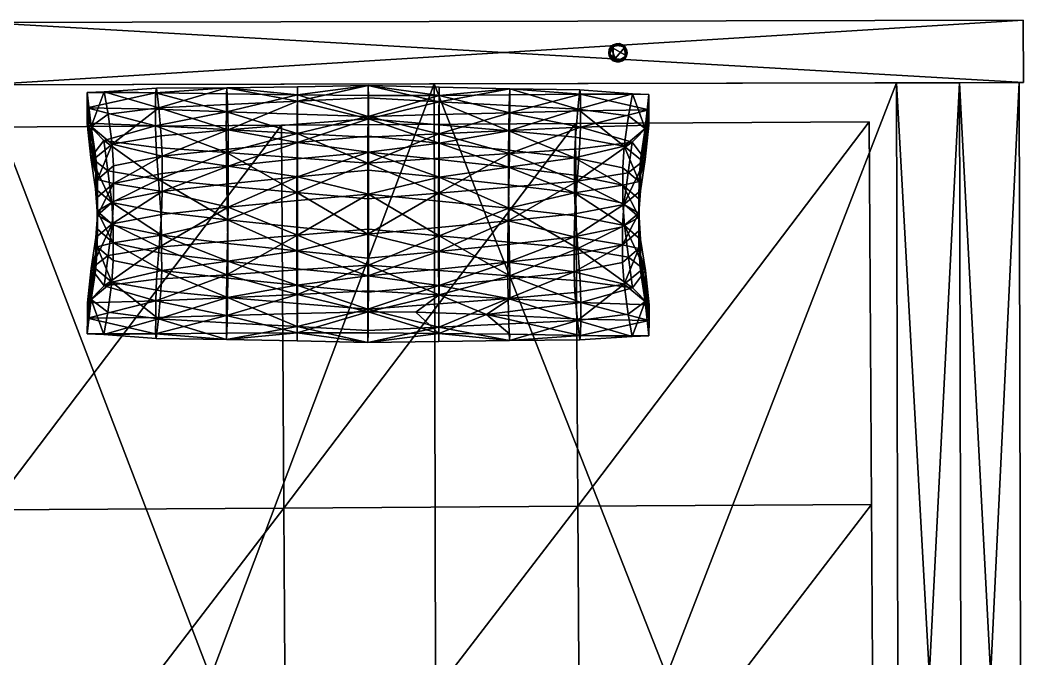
# Model space of a CAD drawing. Extents: x -88 to 87, y -114 to 92.
# Drawn here: x 2.3 to 86.6, y 38.6 to 92 of the extents above; entities that cross this region are included whole.
import ezdxf

# ---------------------------------------------------------------- set-up
doc = ezdxf.new("R2010")
doc.units = 0
doc.layers.get('0').update_dxf_attribs({"color": 114, "linetype": 'CONTINUOUS'})

msp = doc.modelspace()

# ---------------------------------------------------------------- meshes
at = {"color": 236}
mesh = msp.add_polyface(dxfattribs=at)
corners = [(-87.643, 91.462, 36.569), (-0.76, 91.784, 36.569), (-0.76, 91.784, -4.176), (-87.643, 91.461, -4.176), (-87.643, 91.462, 81.147), (-0.76, 91.784, 81.147), (-0.76, 91.784, 65.387), (-87.643, 91.461, 65.387), (-87.643, 91.462, 58.891), (-0.76, 91.784, 58.891), (-0.76, 91.784, 43.131), (-87.643, 91.461, 43.131), (-0.745, 86.572, -4.176), (-87.624, 86.25, -4.176), (-0.745, 86.572, 36.569), (-0.745, 86.572, 65.387), (-87.624, 86.25, 65.387), (-0.745, 86.572, 81.147), (-0.745, 86.572, 43.131), (-87.624, 86.25, 43.131), (-0.745, 86.572, 58.891), (86.123, 91.979, 36.569), (86.123, 91.979, 81.147), (86.123, 91.979, 58.891), (86.123, 91.979, -4.176), (86.135, 86.767, -4.176), (86.123, 91.979, 65.387), (86.135, 86.767, 65.387), (86.123, 91.979, 43.131), (86.135, 86.767, 43.131), (-52.986, 88.941, 58.899), (-53.033, 89.205, 58.899), (-53.033, 89.205, 65.269), (-52.986, 88.941, 65.269), (-53.168, 89.438, 58.899), (-53.168, 89.438, 65.269), (-53.375, 89.61, 58.899), (-53.375, 89.61, 65.269), (-53.628, 89.701, 58.899), (-53.628, 89.701, 65.269), (-53.032, 88.676, 58.899), (-53.032, 88.676, 65.269), (-53.623, 88.177, 58.899), (-53.165, 88.443, 58.899), (-53.371, 88.269, 65.269), (51.482, 89.252, 58.899), (51.482, 89.252, 65.269), (51.527, 89.517, 65.269), (51.529, 88.988, 58.899), (51.529, 88.988, 65.269), (-52.986, 88.941, 36.581), (-53.033, 89.205, 36.581), (-53.033, 89.205, 43.125), (-52.986, 88.941, 43.125), (-53.168, 89.438, 36.581), (-53.168, 89.438, 43.125), (-53.375, 89.61, 36.581), (-53.375, 89.61, 43.125), (-53.628, 89.701, 36.581), (-53.628, 89.701, 43.125), (-53.032, 88.676, 36.581), (-53.032, 88.676, 43.125), (-53.623, 88.177, 36.581), (-53.165, 88.443, 36.581), (-53.371, 88.269, 43.125), (51.482, 89.252, 36.581), (51.482, 89.252, 43.125), (51.527, 89.517, 43.125), (51.529, 88.988, 36.581), (51.529, 88.988, 43.125)]
mesh.append_faces([[corners[k] for k in face] for face in [(42, 34, 30, 42), (37, 44, 41, 37), (32, 37, 41, 32), (62, 54, 50, 62), (57, 64, 61, 57), (52, 57, 61, 52)]], dxfattribs={"vtx0": -1, "vtx1": -1, "vtx2": -1, "vtx3": -1, "color": 236})
mesh.append_faces([[corners[k] for k in face] for face in [(40, 43, 30, 40), (33, 32, 41, 33), (46, 49, 47, 46), (60, 63, 50, 60), (53, 52, 61, 53), (66, 69, 67, 66)]], dxfattribs={"vtx1": -1, "vtx3": -1, "color": 236})
mesh.append_faces([[corners[k] for k in face] for face in [(0, 1, 2, 0), (2, 3, 0, 2), (4, 5, 6, 4), (6, 7, 4, 6), (8, 9, 10, 8), (10, 11, 8, 10), (2, 12, 13, 2), (14, 1, 0, 14), (6, 15, 16, 6), (17, 5, 4, 17), (10, 18, 19, 10), (20, 9, 8, 20), (2, 1, 21, 2), (6, 5, 22, 6), (10, 9, 23, 10), (2, 24, 25, 2), (21, 1, 14, 21), (6, 26, 27, 6), (22, 5, 17, 22), (10, 28, 29, 10), (23, 9, 20, 23), (30, 31, 32, 30), (32, 33, 30, 32), (31, 34, 35, 31), (35, 32, 31, 35), (34, 36, 37, 34), (37, 35, 34, 37), (36, 38, 39, 36), (39, 37, 36, 39), (40, 30, 33, 40), (33, 41, 40, 33), (38, 36, 34, 38), (34, 31, 30, 34), (32, 35, 37, 32), (45, 46, 47, 45), (46, 45, 48, 46), (50, 51, 52, 50), (52, 53, 50, 52), (51, 54, 55, 51), (55, 52, 51, 55), (54, 56, 57, 54), (57, 55, 54, 57), (56, 58, 59, 56), (59, 57, 56, 59), (60, 50, 53, 60), (53, 61, 60, 53), (58, 56, 54, 58), (54, 51, 50, 54), (52, 55, 57, 52), (65, 66, 67, 65), (66, 65, 68, 66)]], dxfattribs={"vtx2": -1, "vtx3": -1, "color": 236})
mesh = msp.add_polyface(dxfattribs=at)
corners = [(-38.38, 86.432, 13.783), (-38.018, -12.504, 13.783), (-76.657, -12.647, 13.783), (-38.38, 86.432, 17.275), (-77.019, 86.288, 13.783), (-38.018, -12.504, 17.275), (-77.019, 86.288, 17.275), (-0.745, 86.572, 13.783), (-0.45, -12.364, 13.783), (-0.745, 86.572, 17.275), (-0.45, -12.364, 17.275), (-0.745, 86.572, -4.176), (-0.745, 86.572, 36.569), (-87.624, 86.25, 36.569), (-0.745, 86.572, 65.387), (-0.745, 86.572, 81.147), (-87.624, 86.25, 81.147), (-0.745, 86.572, 43.131), (-0.745, 86.572, 58.891), (-87.624, 86.25, 58.891), (80.787, 86.754, 13.783), (75.53, 86.743, 13.783), (75.53, 86.743, 17.275), (80.787, 86.754, 17.275), (75.53, 86.743, 28.826), (80.787, 86.754, 28.826), (75.757, -12.192, 17.275), (36.891, 86.656, 13.783), (75.757, -12.192, 13.783), (36.891, 86.656, 17.275), (85.77, 86.766, 31.851), (85.998, -12.169, 31.851), (85.998, -12.169, 28.826), (85.77, 86.766, 28.826), (75.53, 86.743, 31.851), (80.787, 86.754, 31.851), (81.015, -12.181, 31.851), (81.015, -12.181, 13.783), (75.757, -12.192, 31.851), (81.015, -12.181, 17.275), (81.015, -12.181, 28.826), (37.119, -12.28, 17.275), (75.757, -12.192, 28.826), (37.119, -12.28, 13.783), (86.135, 86.767, 36.569), (86.135, 86.767, -4.176), (-0.76, 91.784, -4.176), (86.123, 91.979, 36.569), (86.135, 86.767, 81.147), (86.135, 86.767, 65.387), (-0.76, 91.784, 65.387), (86.123, 91.979, 81.147), (86.135, 86.767, 58.891), (86.135, 86.767, 43.131), (-0.76, 91.784, 43.131), (86.123, 91.979, 58.891), (52.392, 88.493, 65.269), (52.392, 88.493, 58.899), (52.644, 88.585, 58.899), (52.123, 88.492, 65.269), (52.123, 88.492, 58.899), (51.87, 88.583, 65.269), (51.87, 88.583, 58.899), (52.392, 88.493, 43.125), (52.392, 88.493, 36.581), (52.644, 88.585, 36.581), (52.123, 88.492, 43.125), (52.123, 88.492, 36.581), (51.87, 88.583, 43.125)]
mesh.append_faces([[corners[k] for k in face] for face in [(0, 1, 2, 0), (3, 0, 4, 3), (5, 3, 6, 5), (7, 8, 1, 7), (1, 0, 7, 1), (9, 7, 0, 9), (0, 3, 9, 0), (10, 9, 3, 10), (3, 5, 10, 3), (11, 12, 13, 11), (14, 15, 16, 14), (17, 18, 19, 17), (20, 21, 22, 20), (22, 23, 20, 22), (22, 24, 25, 22), (25, 23, 22, 25), (24, 22, 26, 24), (27, 21, 28, 27), (29, 22, 21, 29), (21, 27, 29, 21), (30, 31, 32, 30), (32, 33, 30, 32), (34, 35, 25, 34), (25, 24, 34, 25), (30, 35, 36, 30), (25, 35, 30, 25), (30, 33, 25, 30), (21, 20, 37, 21), (35, 34, 38, 35), (20, 23, 39, 20), (23, 25, 40, 23), (22, 29, 41, 22), (34, 24, 42, 34), (25, 33, 32, 25), (7, 27, 43, 7), (9, 29, 27, 9), (27, 7, 9, 27), (29, 9, 10, 29), (44, 12, 11, 44), (11, 45, 44, 11), (45, 11, 46, 45), (12, 44, 47, 12), (48, 15, 14, 48), (14, 49, 48, 14), (49, 14, 50, 49), (15, 48, 51, 15), (52, 18, 17, 52), (17, 53, 52, 17), (53, 17, 54, 53), (18, 52, 55, 18), (56, 57, 58, 56), (57, 56, 59, 57), (59, 60, 57, 59), (60, 59, 61, 60), (61, 62, 60, 61), (58, 57, 60, 58), (61, 59, 56, 61), (63, 64, 65, 63), (64, 63, 66, 64), (66, 67, 64, 66), (67, 66, 68, 67), (65, 64, 67, 65), (68, 66, 63, 68)]], dxfattribs={"vtx2": -1, "vtx3": -1, "color": 236})
mesh = msp.add_polyface(dxfattribs=at)
corners = [(86.123, 91.979, 36.569), (86.123, 91.979, -4.176), (-0.76, 91.784, -4.176), (86.135, 86.767, 36.569), (86.135, 86.767, -4.176), (86.123, 91.979, 81.147), (86.123, 91.979, 65.387), (-0.76, 91.784, 65.387), (86.135, 86.767, 81.147), (86.135, 86.767, 65.387), (86.123, 91.979, 58.891), (86.123, 91.979, 43.131), (-0.76, 91.784, 43.131), (86.135, 86.767, 58.891), (86.135, 86.767, 43.131), (52.388, 90.017, 58.899), (52.388, 90.017, 65.269), (52.64, 89.926, 65.269), (52.64, 89.926, 58.899), (52.847, 89.754, 65.269), (52.847, 89.754, 58.899), (52.982, 89.521, 65.269), (52.982, 89.521, 58.899), (53.029, 89.257, 65.269), (53.029, 89.257, 58.899), (52.983, 88.992, 65.269), (52.983, 88.992, 58.899), (52.85, 88.759, 65.269), (52.85, 88.759, 58.899), (52.644, 88.585, 65.269), (52.644, 88.585, 58.899), (52.392, 88.493, 65.269), (52.123, 88.492, 58.899), (51.87, 88.583, 65.269), (51.866, 89.923, 65.269), (52.388, 90.017, 36.581), (52.388, 90.017, 43.125), (52.64, 89.926, 43.125), (52.64, 89.926, 36.581), (52.847, 89.754, 43.125), (52.847, 89.754, 36.581), (52.982, 89.521, 43.125), (52.982, 89.521, 36.581), (53.029, 89.257, 43.125), (53.029, 89.257, 36.581), (52.983, 88.992, 43.125), (52.983, 88.992, 36.581), (52.85, 88.759, 43.125), (52.85, 88.759, 36.581), (52.644, 88.585, 43.125), (52.644, 88.585, 36.581), (52.392, 88.493, 43.125), (52.123, 88.492, 36.581), (51.87, 88.583, 43.125), (51.866, 89.923, 43.125)]
mesh.append_faces([[corners[k] for k in face] for face in [(18, 22, 26, 18), (26, 30, 32, 26), (27, 23, 19, 27), (33, 27, 19, 33), (19, 16, 34, 19), (38, 42, 46, 38), (46, 50, 52, 46), (47, 43, 39, 47), (53, 47, 39, 53), (39, 36, 54, 39)]], dxfattribs={"vtx0": -1, "vtx1": -1, "vtx2": -1, "vtx3": -1, "color": 236})
mesh.append_faces([[corners[k] for k in face] for face in [(0, 1, 2, 0), (0, 3, 4, 0), (4, 1, 0, 4), (5, 6, 7, 5), (5, 8, 9, 5), (9, 6, 5, 9), (10, 11, 12, 10), (10, 13, 14, 10), (14, 11, 10, 14), (15, 16, 17, 15), (17, 18, 15, 17), (18, 17, 19, 18), (19, 20, 18, 19), (20, 19, 21, 20), (21, 22, 20, 21), (22, 21, 23, 22), (23, 24, 22, 23), (24, 23, 25, 24), (25, 26, 24, 25), (26, 25, 27, 26), (27, 28, 26, 27), (28, 27, 29, 28), (29, 30, 28, 29), (30, 29, 31, 30), (18, 20, 22, 18), (22, 24, 26, 22), (26, 28, 30, 26), (31, 29, 27, 31), (27, 25, 23, 27), (23, 21, 19, 23), (19, 17, 16, 19), (35, 36, 37, 35), (37, 38, 35, 37), (38, 37, 39, 38), (39, 40, 38, 39), (40, 39, 41, 40), (41, 42, 40, 41), (42, 41, 43, 42), (43, 44, 42, 43), (44, 43, 45, 44), (45, 46, 44, 45), (46, 45, 47, 46), (47, 48, 46, 47), (48, 47, 49, 48), (49, 50, 48, 49), (50, 49, 51, 50), (38, 40, 42, 38), (42, 44, 46, 42), (46, 48, 50, 46), (51, 49, 47, 51), (47, 45, 43, 47), (43, 41, 39, 43), (39, 37, 36, 39)]], dxfattribs={"vtx2": -1, "vtx3": -1, "color": 236})
mesh = msp.add_polyface(dxfattribs=at)
corners = [(51.527, 89.517, 65.269), (51.527, 89.517, 58.899), (51.482, 89.252, 58.899), (51.661, 89.75, 65.269), (51.661, 89.75, 58.899), (51.866, 89.923, 65.269), (51.866, 89.923, 58.899), (52.119, 90.016, 65.269), (52.119, 90.016, 58.899), (52.388, 90.017, 65.269), (52.388, 90.017, 58.899), (51.87, 88.583, 58.899), (51.87, 88.583, 65.269), (51.664, 88.755, 65.269), (51.664, 88.755, 58.899), (51.529, 88.988, 65.269), (51.529, 88.988, 58.899), (51.482, 89.252, 65.269), (52.64, 89.926, 58.899), (52.983, 88.992, 58.899), (52.123, 88.492, 58.899), (52.392, 88.493, 65.269), (52.85, 88.759, 65.269), (52.847, 89.754, 65.269), (51.527, 89.517, 43.125), (51.527, 89.517, 36.581), (51.482, 89.252, 36.581), (51.661, 89.75, 43.125), (51.661, 89.75, 36.581), (51.866, 89.923, 43.125), (51.866, 89.923, 36.581), (52.119, 90.016, 43.125), (52.119, 90.016, 36.581), (52.388, 90.017, 43.125), (52.388, 90.017, 36.581), (51.87, 88.583, 43.125), (51.87, 88.583, 36.581), (52.123, 88.492, 36.581), (51.664, 88.755, 43.125), (51.664, 88.755, 36.581), (51.529, 88.988, 43.125), (51.529, 88.988, 36.581), (51.482, 89.252, 43.125), (52.64, 89.926, 36.581), (52.983, 88.992, 36.581), (52.392, 88.493, 43.125), (52.85, 88.759, 43.125), (52.847, 89.754, 43.125)]
mesh.append_faces([[corners[k] for k in face] for face in [(4, 8, 18, 4), (4, 18, 19, 4), (4, 19, 20, 4), (2, 4, 20, 2), (2, 20, 14, 2), (12, 21, 22, 12), (12, 23, 5, 12), (15, 12, 5, 15), (15, 5, 0, 15), (28, 32, 43, 28), (28, 43, 44, 28), (28, 44, 37, 28), (26, 28, 37, 26), (26, 37, 39, 26), (35, 45, 46, 35), (35, 47, 29, 35), (40, 35, 29, 40), (40, 29, 24, 40)]], dxfattribs={"vtx0": -1, "vtx1": -1, "vtx2": -1, "vtx3": -1, "color": 236})
mesh.append_faces([[corners[k] for k in face] for face in [(16, 2, 14, 16), (41, 26, 39, 41)]], dxfattribs={"vtx1": -1, "vtx3": -1, "color": 236})
mesh.append_faces([[corners[k] for k in face] for face in [(0, 1, 2, 0), (1, 0, 3, 1), (3, 4, 1, 3), (4, 3, 5, 4), (5, 6, 4, 5), (6, 5, 7, 6), (7, 8, 6, 7), (8, 7, 9, 8), (9, 10, 8, 9), (11, 12, 13, 11), (13, 14, 11, 13), (14, 13, 15, 14), (15, 16, 14, 15), (16, 15, 17, 16), (2, 1, 4, 2), (4, 6, 8, 4), (8, 10, 18, 8), (20, 11, 14, 20), (15, 13, 12, 15), (9, 7, 5, 9), (5, 3, 0, 5), (24, 25, 26, 24), (25, 24, 27, 25), (27, 28, 25, 27), (28, 27, 29, 28), (29, 30, 28, 29), (30, 29, 31, 30), (31, 32, 30, 31), (32, 31, 33, 32), (33, 34, 32, 33), (35, 36, 37, 35), (36, 35, 38, 36), (38, 39, 36, 38), (39, 38, 40, 39), (40, 41, 39, 40), (41, 40, 42, 41), (26, 25, 28, 26), (28, 30, 32, 28), (32, 34, 43, 32), (37, 36, 39, 37), (40, 38, 35, 40), (33, 31, 29, 33), (29, 27, 24, 29)]], dxfattribs={"vtx2": -1, "vtx3": -1, "color": 236})
mesh = msp.add_polyface(dxfattribs=at)
corners = [(-0.45, -12.364, 13.783), (-0.165, -108.039, 13.783), (-37.663, -108.178, 13.783), (-0.165, -108.039, 17.275), (-37.663, -108.178, 17.275), (-0.45, -12.364, 17.275), (-38.018, -12.504, 17.275), (81.23, -107.854, 13.783), (81.23, -107.854, 17.275), (75.973, -107.866, 17.275), (75.973, -107.866, 13.783), (81.23, -107.854, 28.826), (75.973, -107.866, 28.826), (75.757, -12.192, 17.275), (75.757, -12.192, 28.826), (75.757, -12.192, 13.783), (37.334, -107.954, 13.783), (37.119, -12.28, 13.783), (37.334, -107.954, 17.275), (-0.149, -113.251, -4.176), (86.59, -113.055, -4.176), (86.59, -113.055, 36.569), (-0.149, -113.251, 36.569), (86.578, -107.843, -4.176), (86.578, -107.843, 36.569), (86.213, -107.843, 31.851), (86.213, -107.843, 28.826), (85.998, -12.169, 28.826), (85.998, -12.169, 31.851), (75.973, -107.866, 31.851), (81.23, -107.854, 31.851), (81.015, -12.181, 31.851), (81.015, -12.181, 13.783), (75.757, -12.192, 31.851), (81.015, -12.181, 17.275), (81.015, -12.181, 28.826), (37.119, -12.28, 17.275), (75.53, 86.743, 28.826), (36.891, 86.656, 13.783), (85.77, 86.766, 31.851), (75.53, 86.743, 13.783), (80.787, 86.754, 31.851), (80.787, 86.754, 13.783), (80.787, 86.754, 17.275), (75.53, 86.743, 17.275), (75.53, 86.743, 31.851), (80.787, 86.754, 28.826), (-0.745, 86.572, 13.783), (36.891, 86.656, 17.275), (-0.165, -108.039, -4.176), (-0.165, -108.039, 36.569)]
mesh.append_faces([[corners[k] for k in face] for face in [(0, 1, 2, 0), (1, 3, 4, 1), (3, 5, 6, 3), (7, 8, 9, 7), (9, 10, 7, 9), (9, 8, 11, 9), (11, 12, 9, 11), (13, 9, 12, 13), (12, 14, 13, 12), (15, 10, 16, 15), (16, 17, 15, 16), (10, 9, 18, 10), (18, 16, 10, 18), (19, 20, 21, 19), (21, 22, 19, 21), (21, 20, 23, 21), (23, 24, 21, 23), (25, 26, 27, 25), (27, 28, 25, 27), (29, 12, 11, 29), (11, 30, 29, 11), (31, 30, 25, 31), (25, 28, 31, 25), (11, 26, 25, 11), (25, 30, 11, 25), (10, 15, 32, 10), (32, 7, 10, 32), (30, 31, 33, 30), (33, 29, 30, 33), (7, 32, 34, 7), (34, 8, 7, 34), (8, 34, 35, 8), (35, 11, 8, 35), (9, 13, 36, 9), (36, 18, 9, 36), (29, 33, 14, 29), (14, 12, 29, 14), (11, 35, 27, 11), (27, 26, 11, 27), (13, 14, 37, 13), (15, 17, 38, 15), (31, 28, 39, 31), (32, 15, 40, 32), (33, 31, 41, 33), (34, 32, 42, 34), (35, 34, 43, 35), (36, 13, 44, 36), (14, 33, 45, 14), (27, 35, 46, 27), (0, 17, 16, 0), (16, 1, 0, 16), (1, 16, 18, 1), (18, 3, 1, 18), (3, 18, 36, 3), (36, 5, 3, 36), (17, 0, 47, 17), (5, 36, 48, 5), (23, 49, 50, 23), (50, 24, 23, 50), (20, 19, 49, 20), (49, 23, 20, 49), (24, 50, 22, 24), (22, 21, 24, 22)]], dxfattribs={"vtx2": -1, "vtx3": -1, "color": 236})
mesh = msp.add_polyface(dxfattribs=at)
corners = [(14.169, 77.672, 46.044), (14.168, 79.163, 48.091), (19.698, 79.795, 47.646), (10.118, 76.85, 46.597), (10.117, 78.341, 48.673), (14.104, 75.753, 43.551), (10.004, 74.969, 44.024), (13.899, 84.661, 56.508), (13.698, 86.295, 59.929), (19.57, 86.337, 59.544), (9.653, 84.133, 57.062), (9.312, 85.993, 60.41), (14.099, 82.327, 52.807), (9.999, 81.619, 53.388), (13.864, 78.655, 60.774), (14.062, 75.928, 57.353), (19.634, 75.295, 57.698), (9.625, 79.385, 60.435), (9.97, 76.741, 56.853), (13.669, 81.348, 63.443), (9.288, 81.936, 63.291), (8.762, 75.696, 47.407), (8.761, 77.184, 49.494), (8.753, 75.859, 50.435), (8.232, 83.092, 57.862), (8.627, 80.509, 54.203), (7.915, 85.943, 61.896), (8.224, 81.793, 58.784), (7.907, 84.654, 62.811), (8.62, 79.198, 55.134), (8.217, 80.494, 59.707), (8.612, 77.887, 56.066), (7.9, 83.366, 63.726), (13.625, 85.921, 61.721), (19.546, 85.815, 61.401), (13.617, 84.542, 62.7), (19.537, 84.332, 62.453), (13.609, 83.164, 63.68), (19.528, 82.85, 63.507), (19.538, 80.925, 63.388), (14.167, 80.605, 50.174), (19.678, 82.818, 52.355), (10.115, 79.81, 50.764), (8.76, 78.664, 51.586), (8.752, 77.344, 52.525), (8.744, 76.023, 53.463)]
mesh.append_faces([[corners[k] for k in face] for face in [(0, 1, 2, 0), (0, 3, 4, 0), (4, 1, 0, 4), (0, 5, 6, 0), (6, 3, 0, 6), (7, 8, 9, 7), (7, 10, 11, 7), (11, 8, 7, 11), (7, 12, 13, 7), (13, 10, 7, 13), (14, 15, 16, 14), (14, 17, 18, 14), (18, 15, 14, 18), (14, 19, 20, 14), (20, 17, 14, 20), (21, 22, 4, 21), (4, 3, 21, 4), (23, 22, 21, 23), (24, 10, 13, 24), (13, 25, 24, 13), (24, 26, 11, 24), (11, 10, 24, 11), (24, 27, 28, 24), (28, 26, 24, 28), (24, 25, 29, 24), (29, 27, 24, 29), (30, 27, 29, 30), (29, 31, 30, 29), (30, 32, 28, 30), (28, 27, 30, 28), (30, 17, 20, 30), (20, 32, 30, 20), (30, 31, 18, 30), (18, 17, 30, 18), (33, 8, 11, 33), (11, 26, 33, 11), (33, 34, 9, 33), (33, 35, 36, 33), (33, 26, 28, 33), (28, 35, 33, 28), (37, 35, 28, 37), (28, 32, 37, 28), (37, 38, 36, 37), (36, 35, 37, 36), (37, 19, 39, 37), (37, 32, 20, 37), (20, 19, 37, 20), (40, 12, 41, 40), (40, 42, 13, 40), (13, 12, 40, 13), (40, 1, 4, 40), (4, 42, 40, 4), (43, 42, 4, 43), (4, 22, 43, 4), (43, 25, 13, 43), (13, 42, 43, 13), (43, 44, 29, 43), (29, 25, 43, 29), (43, 22, 23, 43), (23, 44, 43, 23), (45, 44, 23, 45), (45, 31, 29, 45), (29, 44, 45, 29), (18, 31, 45, 18)]], dxfattribs={"vtx2": -1, "vtx3": -1, "color": 236})
mesh = msp.add_polyface(dxfattribs=at)
corners = [(31.413, 77.445, 42.672), (31.411, 74.505, 39.772), (25.489, 74.016, 39.896), (19.683, 76.344, 43.24), (25.49, 76.903, 42.95), (25.49, 78.894, 45.258), (31.413, 79.461, 44.897), (25.49, 80.381, 47.233), (31.412, 80.944, 46.836), (19.699, 78.305, 45.636), (19.698, 79.795, 47.646), (14.169, 77.672, 46.044), (14.104, 75.753, 43.551), (25.481, 85.212, 55.66), (31.403, 85.493, 55.243), (31.408, 83.724, 51.511), (25.485, 83.279, 51.927), (25.474, 86.414, 59.154), (31.395, 86.508, 58.762), (19.625, 84.934, 56.08), (19.57, 86.337, 59.544), (19.678, 82.818, 52.355), (13.899, 84.661, 56.508), (14.099, 82.327, 52.807), (25.436, 77.582, 61.079), (25.435, 74.694, 58.024), (31.351, 74.109, 58.34), (19.585, 78.116, 60.922), (19.634, 75.295, 57.698), (25.439, 80.485, 63.365), (19.538, 80.925, 63.388), (31.353, 77.049, 61.24), (31.357, 80.037, 63.357), (13.864, 78.655, 60.774), (13.669, 81.348, 63.443), (13.698, 86.295, 59.929), (13.625, 85.921, 61.721), (19.537, 84.332, 62.453), (19.546, 85.815, 61.401), (25.466, 85.742, 61.08), (31.386, 85.684, 60.76), (25.456, 84.133, 62.222), (31.376, 83.94, 61.999), (19.528, 82.85, 63.507), (13.609, 83.164, 63.68), (25.447, 82.525, 63.365), (31.365, 82.196, 63.238), (25.488, 81.755, 49.287), (31.411, 82.286, 48.875), (19.696, 81.202, 49.715), (14.167, 80.605, 50.174), (14.168, 79.163, 48.091)]
mesh.append_faces([[corners[k] for k in face] for face in [(0, 1, 2, 0), (3, 4, 2, 3), (5, 6, 0, 5), (0, 4, 5, 0), (5, 7, 8, 5), (8, 6, 5, 8), (5, 9, 10, 5), (10, 7, 5, 10), (5, 4, 3, 5), (3, 9, 5, 3), (11, 9, 3, 11), (3, 12, 11, 3), (10, 9, 11, 10), (13, 14, 15, 13), (15, 16, 13, 15), (13, 17, 18, 13), (18, 14, 13, 18), (13, 19, 20, 13), (20, 17, 13, 20), (13, 16, 21, 13), (21, 19, 13, 21), (22, 19, 21, 22), (21, 23, 22, 21), (20, 19, 22, 20), (24, 25, 26, 24), (24, 27, 28, 24), (28, 25, 24, 28), (24, 29, 30, 24), (30, 27, 24, 30), (24, 31, 32, 24), (32, 29, 24, 32), (28, 27, 33, 28), (33, 27, 30, 33), (30, 34, 33, 30), (20, 35, 36, 20), (37, 38, 36, 37), (39, 17, 20, 39), (20, 38, 39, 20), (39, 40, 18, 39), (18, 17, 39, 18), (39, 41, 42, 39), (42, 40, 39, 42), (39, 38, 37, 39), (37, 41, 39, 37), (30, 43, 44, 30), (45, 41, 37, 45), (37, 43, 45, 37), (45, 46, 42, 45), (42, 41, 45, 42), (45, 29, 32, 45), (32, 46, 45, 32), (45, 43, 30, 45), (30, 29, 45, 30), (47, 48, 8, 47), (8, 7, 47, 8), (47, 16, 15, 47), (15, 48, 47, 15), (47, 49, 21, 47), (21, 16, 47, 21), (47, 7, 10, 47), (10, 49, 47, 10), (50, 49, 10, 50), (10, 51, 50, 10), (21, 49, 50, 21)]], dxfattribs={"vtx2": -1, "vtx3": -1, "color": 236})
mesh = msp.add_polyface(dxfattribs=at)
corners = [(31.413, 77.445, 42.672), (37.329, 76.86, 42.988), (37.328, 73.972, 39.933), (37.329, 78.851, 45.296), (31.413, 79.461, 44.897), (31.412, 80.944, 46.836), (37.328, 80.338, 47.27), (43.113, 79.71, 47.719), (43.114, 78.22, 45.709), (43.131, 76.259, 43.313), (48.636, 77.546, 46.152), (48.635, 79.038, 48.199), (37.319, 85.169, 55.697), (37.324, 83.235, 51.964), (31.408, 83.724, 51.511), (31.403, 85.493, 55.243), (31.395, 86.508, 58.762), (37.313, 86.37, 59.191), (43.214, 86.251, 59.618), (43.171, 84.848, 56.154), (43.126, 82.733, 52.429), (48.891, 84.533, 56.618), (49.083, 86.167, 60.04), (37.275, 77.539, 61.116), (31.353, 77.049, 61.24), (31.351, 74.109, 58.34), (37.274, 74.651, 58.061), (43.081, 75.21, 57.772), (43.131, 78.03, 60.996), (43.182, 80.839, 63.462), (37.278, 80.442, 63.402), (31.357, 80.037, 63.357), (48.856, 78.527, 60.883), (48.66, 75.802, 57.461), (43.223, 85.729, 61.475), (49.141, 85.792, 61.833), (37.304, 85.699, 61.117), (31.386, 85.684, 60.76), (31.376, 83.94, 61.999), (37.295, 84.09, 62.259), (43.214, 84.246, 62.528), (43.205, 82.763, 63.581), (49.125, 83.035, 63.791), (49.054, 81.219, 63.554), (37.285, 82.482, 63.402), (31.365, 82.196, 63.238), (37.327, 81.712, 49.324), (31.411, 82.286, 48.875), (43.112, 81.117, 49.788), (48.634, 80.479, 50.282), (48.697, 82.201, 52.916)]
mesh.append_faces([[corners[k] for k in face] for face in [(0, 1, 2, 0), (3, 1, 0, 3), (0, 4, 3, 0), (3, 4, 5, 3), (5, 6, 3, 5), (3, 6, 7, 3), (7, 8, 3, 7), (3, 8, 9, 3), (9, 1, 3, 9), (9, 8, 10, 9), (10, 8, 7, 10), (7, 11, 10, 7), (12, 13, 14, 12), (14, 15, 12, 14), (12, 15, 16, 12), (16, 17, 12, 16), (12, 17, 18, 12), (18, 19, 12, 18), (12, 19, 20, 12), (20, 13, 12, 20), (20, 19, 21, 20), (21, 19, 18, 21), (18, 22, 21, 18), (23, 24, 25, 23), (23, 26, 27, 23), (27, 28, 23, 27), (23, 28, 29, 23), (29, 30, 23, 29), (23, 30, 31, 23), (31, 24, 23, 31), (32, 28, 27, 32), (27, 33, 32, 27), (29, 28, 32, 29), (18, 34, 35, 18), (36, 34, 18, 36), (18, 17, 36, 18), (36, 17, 16, 36), (16, 37, 36, 16), (36, 37, 38, 36), (38, 39, 36, 38), (36, 39, 40, 36), (40, 34, 36, 40), (40, 41, 42, 40), (42, 41, 29, 42), (29, 43, 42, 29), (44, 41, 40, 44), (40, 39, 44, 40), (44, 39, 38, 44), (38, 45, 44, 38), (44, 45, 31, 44), (31, 30, 44, 31), (44, 30, 29, 44), (29, 41, 44, 29), (46, 6, 5, 46), (5, 47, 46, 5), (46, 47, 14, 46), (14, 13, 46, 14), (46, 13, 20, 46), (20, 48, 46, 20), (46, 48, 7, 46), (7, 6, 46, 7), (7, 48, 49, 7), (49, 48, 20, 49), (20, 50, 49, 20)]], dxfattribs={"vtx2": -1, "vtx3": -1, "color": 236})
mesh = msp.add_polyface(dxfattribs=at)
corners = [(48.636, 77.546, 46.152), (48.703, 75.627, 43.659), (43.131, 76.259, 43.313), (48.635, 79.038, 48.199), (52.677, 78.186, 48.806), (52.678, 76.696, 46.731), (52.794, 74.813, 44.158), (48.891, 84.533, 56.618), (48.697, 82.201, 52.916), (43.126, 82.733, 52.429), (49.083, 86.167, 60.04), (53.463, 85.832, 60.549), (53.13, 83.975, 57.199), (52.788, 81.464, 53.523), (48.856, 78.527, 60.883), (48.66, 75.802, 57.461), (52.76, 76.585, 56.987), (53.102, 79.227, 60.571), (53.439, 81.775, 63.43), (49.054, 81.219, 63.554), (43.182, 80.839, 63.462), (54.02, 75.531, 47.549), (54.019, 77.02, 49.636), (54.011, 75.695, 50.577), (54.538, 82.923, 58.007), (54.147, 80.344, 54.346), (54.851, 85.772, 62.043), (54.843, 84.483, 62.958), (54.53, 81.624, 58.93), (54.139, 79.032, 55.277), (54.523, 80.325, 59.852), (54.132, 77.721, 56.208), (54.835, 83.195, 63.873), (49.141, 85.792, 61.833), (43.214, 86.251, 59.618), (43.223, 85.729, 61.475), (43.214, 84.246, 62.528), (49.133, 84.413, 62.811), (49.125, 83.035, 63.791), (48.634, 80.479, 50.282), (43.113, 79.71, 47.719), (52.675, 79.655, 50.898), (48.595, 73.882, 54.967), (54.017, 78.5, 51.728), (54.01, 77.179, 52.666), (54.002, 75.858, 53.604), (52.646, 74.704, 54.414)]
mesh.append_faces([[corners[k] for k in face] for face in [(0, 1, 2, 0), (0, 3, 4, 0), (4, 5, 0, 4), (0, 5, 6, 0), (7, 8, 9, 7), (7, 10, 11, 7), (11, 12, 7, 11), (7, 12, 13, 7), (13, 8, 7, 13), (14, 15, 16, 14), (16, 17, 14, 16), (14, 17, 18, 14), (18, 19, 14, 18), (14, 19, 20, 14), (21, 5, 4, 21), (4, 22, 21, 4), (21, 22, 23, 21), (24, 25, 13, 24), (13, 12, 24, 13), (24, 12, 11, 24), (11, 26, 24, 11), (24, 26, 27, 24), (27, 28, 24, 27), (24, 28, 29, 24), (29, 25, 24, 29), (30, 31, 29, 30), (29, 28, 30, 29), (30, 28, 27, 30), (27, 32, 30, 27), (30, 32, 18, 30), (18, 17, 30, 18), (30, 17, 16, 30), (16, 31, 30, 16), (33, 26, 11, 33), (11, 10, 33, 11), (33, 10, 34, 33), (33, 35, 36, 33), (36, 37, 33, 36), (33, 37, 27, 33), (27, 26, 33, 27), (38, 32, 27, 38), (27, 37, 38, 27), (38, 37, 36, 38), (38, 19, 18, 38), (18, 32, 38, 18), (39, 3, 40, 39), (39, 8, 13, 39), (13, 41, 39, 13), (39, 41, 4, 39), (4, 3, 39, 4), (16, 15, 42, 16), (43, 22, 4, 43), (4, 41, 43, 4), (43, 41, 13, 43), (13, 25, 43, 13), (43, 25, 29, 43), (29, 44, 43, 29), (43, 44, 23, 43), (23, 22, 43, 23), (23, 44, 45, 23), (45, 44, 29, 45), (29, 31, 45, 29), (45, 31, 16, 45), (16, 46, 45, 16)]], dxfattribs={"vtx2": -1, "vtx3": -1, "color": 236})
at = {"color": 201}
mesh = msp.add_polyface(dxfattribs=at)
corners = [(73.254, 83.494, 36.892), (48.702, 83.344, 36.892), (48.898, 51.362, 36.892), (24.15, 83.194, 36.891), (24.346, 51.212, 36.892), (-0.402, 83.044, 36.892), (-0.206, 51.062, 36.892), (73.45, 51.512, 34.695), (73.254, 83.494, 34.695), (73.254, 83.494, 27.385), (73.45, 51.512, 27.385), (73.45, 51.512, 23.438), (73.254, 83.494, 31.332), (73.45, 51.512, 31.332), (-0.402, 83.044, 34.695), (24.15, 83.194, 34.695), (24.15, 83.194, 31.332), (-0.402, 83.044, 31.332), (48.702, 83.344, 34.695), (48.702, 83.344, 31.332), (24.15, 83.194, 27.385), (-0.402, 83.044, 27.385), (48.702, 83.344, 27.385), (24.15, 83.194, 23.438), (-0.402, 83.044, 23.438), (48.702, 83.344, 23.438), (24.15, 83.194, 20.074), (-0.402, 83.044, 20.074), (48.702, 83.344, 20.074), (73.254, 83.494, 17.878), (48.702, 83.344, 17.878), (73.254, 83.494, 20.074), (24.15, 83.194, 17.878), (-0.402, 83.044, 17.878), (73.254, 83.494, 23.438)]
mesh.append_faces([[corners[k] for k in face] for face in [(9, 10, 11, 9), (12, 13, 10, 12), (8, 7, 13, 8), (14, 15, 16, 14), (16, 17, 14, 16), (15, 18, 19, 15), (19, 16, 15, 19), (17, 16, 20, 17), (20, 21, 17, 20), (16, 19, 22, 16), (22, 20, 16, 22), (21, 20, 23, 21), (23, 24, 21, 23), (20, 22, 25, 20), (25, 23, 20, 25), (24, 23, 26, 24), (26, 27, 24, 26), (23, 25, 28, 23), (28, 26, 23, 28), (8, 18, 1, 8), (12, 19, 18, 12), (26, 28, 30, 26), (9, 22, 19, 9), (27, 26, 32, 27), (15, 14, 5, 15), (34, 25, 22, 34), (18, 15, 3, 18), (31, 28, 25, 31)]], dxfattribs={"vtx0": -1, "vtx1": -1, "vtx2": -1, "vtx3": -1, "color": 201})
mesh.append_faces([[corners[k] for k in face] for face in [(7, 8, 0, 7), (10, 9, 12, 10), (13, 12, 8, 13), (28, 31, 29, 28), (18, 8, 12, 18), (19, 12, 9, 19), (22, 9, 34, 22), (25, 34, 31, 25)]], dxfattribs={"vtx0": -1, "vtx2": -1, "vtx3": -1, "color": 201})
mesh.append_faces([[corners[k] for k in face] for face in [(0, 1, 2, 0), (1, 3, 4, 1), (3, 5, 6, 3), (29, 30, 28, 29), (30, 32, 26, 30), (32, 33, 27, 32), (5, 3, 15, 5), (3, 1, 18, 3)]], dxfattribs={"vtx1": -1, "vtx2": -1, "vtx3": -1, "color": 201})
mesh.append_faces([[corners[k] for k in face] for face in [(1, 0, 8, 1)]], dxfattribs={"vtx2": -1, "vtx3": -1, "color": 201})
mesh = msp.add_polyface(dxfattribs=at)
corners = [(0.179, -11.927, 36.892), (24.731, -11.777, 36.892), (24.539, 19.62, 36.892), (-0.013, 19.47, 36.892), (49.283, -11.627, 36.892), (49.091, 19.77, 36.892), (24.346, 51.212, 36.892), (-0.206, 51.062, 36.892), (48.898, 51.362, 36.892), (73.45, 51.512, 36.892), (73.254, 83.494, 36.892), (48.702, 83.344, 36.892), (24.15, 83.194, 36.891), (73.643, 19.92, 36.892), (73.835, -11.477, 36.892), (73.45, 51.512, 34.695), (73.643, 19.92, 34.695), (73.643, 19.92, 31.332), (73.45, 51.512, 31.332), (73.835, -11.477, 34.695), (73.835, -11.477, 31.332), (73.643, 19.92, 27.385), (73.45, 51.512, 27.385), (73.835, -11.477, 27.385), (73.643, 19.92, 23.438), (73.45, 51.512, 23.438), (73.835, -11.477, 23.438), (73.643, 19.92, 20.074), (73.45, 51.512, 20.074), (73.835, -11.477, 20.074), (73.254, 83.494, 20.074), (73.45, 51.512, 17.878), (73.254, 83.494, 17.878), (73.254, 83.494, 23.438), (73.254, 83.494, 27.385), (73.835, -11.477, 17.878), (73.643, 19.92, 17.878)]
mesh.append_faces([[corners[k] for k in face] for face in [(0, 1, 2, 0), (2, 3, 0, 2), (1, 4, 5, 1), (5, 2, 1, 5), (3, 2, 6, 3), (6, 7, 3, 6), (2, 5, 8, 2), (8, 6, 2, 8), (6, 8, 11, 6), (7, 6, 12, 7), (13, 5, 4, 13), (9, 8, 5, 9), (15, 16, 17, 15), (17, 18, 15, 17), (16, 19, 20, 16), (20, 17, 16, 20), (18, 17, 21, 18), (21, 22, 18, 21), (17, 20, 23, 17), (23, 21, 17, 23), (22, 21, 24, 22), (24, 25, 22, 24), (21, 23, 26, 21), (26, 24, 21, 26), (25, 24, 27, 25), (27, 28, 25, 27), (24, 26, 29, 24), (29, 27, 24, 29), (30, 28, 31, 30), (16, 15, 9, 16), (33, 25, 28, 33), (19, 16, 13, 19), (27, 29, 35, 27), (28, 27, 36, 28)]], dxfattribs={"vtx0": -1, "vtx1": -1, "vtx2": -1, "vtx3": -1, "color": 201})
mesh.append_faces([[corners[k] for k in face] for face in [(8, 9, 10, 8), (4, 14, 13, 4), (5, 13, 9, 5), (28, 30, 33, 28), (25, 33, 34, 25)]], dxfattribs={"vtx0": -1, "vtx2": -1, "vtx3": -1, "color": 201})
mesh.append_faces([[corners[k] for k in face] for face in [(10, 9, 15, 10), (9, 13, 16, 9), (13, 14, 19, 13), (35, 36, 27, 35), (36, 31, 28, 36)]], dxfattribs={"vtx1": -1, "vtx2": -1, "vtx3": -1, "color": 201})
mesh.append_faces([[corners[k] for k in face] for face in [(31, 32, 30, 31)]], dxfattribs={"vtx2": -1, "vtx3": -1, "color": 201})
at = {"color": 236}
mesh = msp.add_polyface(dxfattribs=at)
corners = [(25.489, 74.016, 39.896), (31.411, 74.505, 39.772), (31.407, 71.517, 37.654), (25.486, 71.112, 37.61), (25.49, 76.903, 42.95), (31.413, 77.445, 42.672), (19.633, 73.524, 40.015), (19.683, 76.344, 43.24), (19.582, 70.715, 37.55), (13.908, 73.027, 40.128), (13.71, 70.335, 37.458), (25.445, 66.385, 45.315), (25.451, 65.184, 41.82), (31.369, 65.046, 42.25), (31.361, 66.061, 45.769), (19.593, 66.706, 44.857), (19.55, 65.304, 41.393), (25.44, 68.319, 49.047), (19.639, 68.821, 48.583), (31.356, 67.83, 49.5), (13.873, 67.021, 44.394), (14.067, 69.353, 48.096), (25.437, 69.842, 51.688), (31.353, 69.268, 52.137), (19.653, 70.437, 51.224), (25.436, 71.216, 53.742), (19.651, 71.845, 53.292), (31.352, 70.61, 54.176), (14.13, 71.075, 50.73), (14.129, 72.516, 52.812), (31.351, 74.109, 58.34), (31.353, 77.049, 61.24), (25.436, 77.582, 61.079), (25.479, 69.072, 37.61), (31.399, 69.358, 37.774), (19.559, 68.791, 37.43), (25.469, 67.464, 38.752), (19.55, 67.308, 38.484), (31.388, 67.614, 39.013), (13.639, 68.52, 37.221), (13.631, 67.141, 38.2), (25.46, 65.855, 39.894), (31.378, 65.87, 40.251), (19.541, 65.825, 39.537), (13.623, 65.762, 39.179), (13.681, 65.388, 40.972), (25.435, 72.703, 55.716), (19.65, 73.334, 55.303), (25.435, 74.694, 58.024), (19.634, 75.295, 57.698), (31.351, 72.093, 56.114), (14.128, 74.008, 54.859), (14.062, 75.928, 57.353)]
mesh.append_faces([[corners[k] for k in face] for face in [(0, 1, 2, 0), (2, 3, 0, 2), (0, 4, 5, 0), (0, 6, 7, 0), (0, 3, 8, 0), (8, 6, 0, 8), (9, 6, 8, 9), (8, 10, 9, 8), (7, 6, 9, 7), (11, 12, 13, 11), (13, 14, 11, 13), (11, 15, 16, 11), (16, 12, 11, 16), (11, 17, 18, 11), (18, 15, 11, 18), (11, 14, 19, 11), (19, 17, 11, 19), (16, 15, 20, 16), (20, 15, 18, 20), (18, 21, 20, 18), (22, 17, 19, 22), (19, 23, 22, 19), (22, 24, 18, 22), (18, 17, 22, 18), (22, 25, 26, 22), (26, 24, 22, 26), (22, 23, 27, 22), (27, 25, 22, 27), (18, 24, 28, 18), (28, 24, 26, 28), (26, 29, 28, 26), (30, 31, 32, 30), (33, 3, 2, 33), (2, 34, 33, 2), (33, 35, 8, 33), (8, 3, 33, 8), (33, 36, 37, 33), (37, 35, 33, 37), (33, 34, 38, 33), (38, 36, 33, 38), (8, 35, 39, 8), (39, 35, 37, 39), (37, 40, 39, 37), (41, 36, 38, 41), (38, 42, 41, 38), (41, 43, 37, 41), (37, 36, 41, 37), (41, 12, 16, 41), (16, 43, 41, 16), (41, 42, 13, 41), (13, 12, 41, 13), (37, 43, 44, 37), (16, 45, 44, 16), (46, 47, 26, 46), (26, 25, 46, 26), (46, 48, 49, 46), (49, 47, 46, 49), (46, 50, 30, 46), (30, 48, 46, 30), (46, 25, 27, 46), (27, 50, 46, 27), (51, 47, 49, 51), (49, 52, 51, 49), (26, 47, 51, 26)]], dxfattribs={"vtx2": -1, "vtx3": -1, "color": 236})
mesh = msp.add_polyface(dxfattribs=at)
corners = [(48.9, 72.899, 40.238), (49.095, 70.207, 37.569), (43.226, 70.629, 37.624), (48.703, 75.627, 43.659), (52.794, 74.813, 44.158), (53.139, 72.169, 40.577), (53.476, 69.618, 37.72), (48.636, 77.546, 46.152), (48.865, 66.893, 44.503), (49.066, 65.259, 41.083), (53.452, 65.561, 40.601), (53.111, 67.421, 43.949), (52.765, 69.935, 47.623), (48.665, 69.227, 48.204), (43.086, 68.736, 48.657), (48.597, 70.949, 50.838), (52.649, 71.744, 50.247), (52.647, 73.213, 52.339), (48.596, 72.391, 52.92), (43.066, 71.759, 53.366), (49.155, 68.39, 37.332), (43.236, 68.705, 37.505), (54.864, 68.188, 37.286), (54.857, 66.9, 38.201), (49.147, 67.012, 38.311), (41.28, 67.391, 38.475), (49.139, 65.633, 39.29), (54.849, 65.612, 39.116), (43.194, 65.217, 41.467), (54.547, 71.06, 41.305), (54.152, 73.667, 44.946), (54.144, 72.356, 45.877), (54.54, 69.761, 42.227), (54.02, 75.531, 47.549), (52.678, 76.696, 46.731), (54.011, 75.695, 50.577), (54.012, 74.211, 48.487), (54.532, 68.463, 43.15), (54.137, 71.045, 46.809), (54.004, 72.89, 49.425), (54.003, 74.37, 51.518), (48.595, 73.882, 54.967), (52.646, 74.704, 54.414), (52.76, 76.585, 56.987), (48.66, 75.802, 57.461), (43.081, 75.21, 57.772), (54.002, 75.858, 53.604)]
mesh.append_faces([[corners[k] for k in face] for face in [(0, 1, 2, 0), (0, 3, 4, 0), (4, 5, 0, 4), (0, 5, 6, 0), (6, 1, 0, 6), (4, 3, 7, 4), (8, 9, 10, 8), (10, 11, 8, 10), (8, 11, 12, 8), (12, 13, 8, 12), (8, 13, 14, 8), (15, 13, 12, 15), (12, 16, 15, 12), (15, 16, 17, 15), (17, 18, 15, 17), (15, 18, 19, 15), (20, 21, 2, 20), (2, 1, 20, 2), (20, 1, 6, 20), (6, 22, 20, 6), (20, 22, 23, 20), (23, 24, 20, 23), (20, 24, 25, 20), (26, 24, 23, 26), (23, 27, 26, 23), (26, 27, 10, 26), (10, 9, 26, 10), (26, 9, 28, 26), (29, 22, 6, 29), (6, 5, 29, 6), (29, 5, 4, 29), (4, 30, 29, 4), (29, 30, 31, 29), (31, 32, 29, 31), (29, 32, 23, 29), (23, 22, 29, 23), (33, 30, 4, 33), (4, 34, 33, 4), (35, 36, 33, 35), (33, 36, 31, 33), (31, 30, 33, 31), (37, 27, 23, 37), (23, 32, 37, 23), (37, 32, 31, 37), (31, 38, 37, 31), (37, 38, 12, 37), (12, 11, 37, 12), (37, 11, 10, 37), (10, 27, 37, 10), (39, 38, 31, 39), (31, 36, 39, 31), (39, 36, 35, 39), (35, 40, 39, 35), (39, 40, 17, 39), (17, 16, 39, 17), (39, 16, 12, 39), (12, 38, 39, 12), (41, 18, 17, 41), (17, 42, 41, 17), (41, 42, 43, 41), (41, 44, 45, 41), (46, 40, 35, 46), (46, 42, 17, 46), (17, 40, 46, 17)]], dxfattribs={"vtx2": -1, "vtx3": -1, "color": 236})
mesh = msp.add_polyface(dxfattribs=at)
corners = [(13.908, 73.027, 40.128), (14.104, 75.753, 43.551), (19.683, 76.344, 43.24), (9.662, 72.327, 40.44), (10.004, 74.969, 44.024), (13.71, 70.335, 37.458), (9.325, 69.779, 37.582), (13.873, 67.021, 44.394), (13.681, 65.388, 40.972), (19.55, 65.304, 41.393), (9.634, 67.579, 43.813), (9.301, 65.722, 40.463), (14.067, 69.353, 48.096), (9.976, 70.09, 47.489), (14.13, 71.075, 50.73), (19.639, 68.821, 48.583), (10.089, 71.899, 50.114), (14.129, 72.516, 52.812), (10.087, 73.368, 52.205), (13.639, 68.52, 37.221), (19.582, 70.715, 37.55), (7.929, 68.359, 37.139), (13.631, 67.141, 38.2), (7.921, 67.071, 38.054), (13.623, 65.762, 39.179), (19.55, 67.308, 38.484), (7.913, 65.782, 38.968), (19.541, 65.825, 39.537), (8.241, 71.229, 41.16), (8.632, 73.833, 44.803), (8.234, 69.93, 42.082), (8.625, 72.522, 45.735), (8.762, 75.696, 47.407), (10.118, 76.85, 46.597), (8.754, 74.375, 48.345), (8.753, 75.859, 50.435), (8.226, 68.631, 43.004), (8.617, 71.211, 46.666), (8.747, 73.054, 49.283), (8.746, 74.535, 51.376), (14.128, 74.008, 54.859), (10.086, 74.859, 54.281), (14.062, 75.928, 57.353), (9.97, 76.741, 56.853), (19.651, 71.845, 53.292), (8.744, 76.023, 53.463)]
mesh.append_faces([[corners[k] for k in face] for face in [(0, 1, 2, 0), (0, 3, 4, 0), (4, 1, 0, 4), (0, 5, 6, 0), (6, 3, 0, 6), (7, 8, 9, 7), (7, 10, 11, 7), (11, 8, 7, 11), (7, 12, 13, 7), (13, 10, 7, 13), (14, 12, 15, 14), (14, 16, 13, 14), (13, 12, 14, 13), (14, 17, 18, 14), (18, 16, 14, 18), (19, 5, 20, 19), (19, 21, 6, 19), (6, 5, 19, 6), (19, 22, 23, 19), (23, 21, 19, 23), (24, 22, 25, 24), (24, 26, 23, 24), (23, 22, 24, 23), (24, 8, 11, 24), (11, 26, 24, 11), (24, 27, 9, 24), (28, 3, 6, 28), (6, 21, 28, 6), (28, 29, 4, 28), (4, 3, 28, 4), (28, 30, 31, 28), (31, 29, 28, 31), (28, 21, 23, 28), (23, 30, 28, 23), (32, 33, 4, 32), (4, 29, 32, 4), (32, 34, 35, 32), (32, 29, 31, 32), (31, 34, 32, 31), (36, 30, 23, 36), (23, 26, 36, 23), (36, 37, 31, 36), (31, 30, 36, 31), (36, 10, 13, 36), (13, 37, 36, 13), (36, 26, 11, 36), (11, 10, 36, 11), (38, 34, 31, 38), (31, 37, 38, 31), (38, 39, 35, 38), (35, 34, 38, 35), (38, 16, 18, 38), (18, 39, 38, 18), (38, 37, 13, 38), (13, 16, 38, 13), (40, 41, 18, 40), (18, 17, 40, 18), (40, 42, 43, 40), (43, 41, 40, 43), (40, 17, 44, 40), (35, 39, 45, 35), (45, 41, 43, 45), (45, 39, 18, 45), (18, 41, 45, 18)]], dxfattribs={"vtx2": -1, "vtx3": -1, "color": 236})
mesh = msp.add_polyface(dxfattribs=at)
corners = [(37.328, 73.972, 39.933), (37.325, 71.069, 37.647), (31.407, 71.517, 37.654), (31.411, 74.505, 39.772), (31.413, 77.445, 42.672), (37.329, 76.86, 42.988), (43.131, 76.259, 43.313), (43.179, 73.438, 40.089), (43.226, 70.629, 37.624), (48.9, 72.899, 40.238), (48.703, 75.627, 43.659), (37.283, 66.342, 45.352), (31.361, 66.061, 45.769), (31.369, 65.046, 42.25), (37.29, 65.141, 41.857), (43.194, 65.217, 41.467), (43.139, 66.621, 44.931), (43.086, 68.736, 48.657), (37.279, 68.276, 49.085), (31.356, 67.83, 49.5), (48.865, 66.893, 44.503), (49.066, 65.259, 41.083), (37.276, 69.799, 51.725), (31.353, 69.268, 52.137), (43.068, 70.352, 51.297), (43.066, 71.759, 53.366), (37.274, 71.173, 53.779), (31.352, 70.61, 54.176), (48.597, 70.949, 50.838), (48.665, 69.227, 48.204), (31.351, 74.109, 58.34), (37.274, 74.651, 58.061), (37.275, 77.539, 61.116), (37.317, 69.029, 37.647), (31.399, 69.358, 37.774), (43.236, 68.705, 37.505), (41.28, 67.391, 38.475), (35.361, 67.59, 38.706), (31.388, 67.614, 39.013), (49.155, 68.39, 37.332), (37.298, 65.812, 39.931), (31.378, 65.87, 40.251), (43.218, 65.739, 39.611), (49.139, 65.633, 39.29), (49.147, 67.012, 38.311), (37.274, 72.66, 55.753), (43.065, 73.249, 55.376), (43.081, 75.21, 57.772), (31.351, 72.093, 56.114), (48.595, 73.882, 54.967), (48.596, 72.391, 52.92)]
mesh.append_faces([[corners[k] for k in face] for face in [(0, 1, 2, 0), (2, 3, 0, 2), (0, 3, 4, 0), (0, 5, 6, 0), (6, 7, 0, 6), (0, 7, 8, 0), (8, 1, 0, 8), (8, 7, 9, 8), (9, 7, 6, 9), (6, 10, 9, 6), (11, 12, 13, 11), (13, 14, 11, 13), (11, 14, 15, 11), (15, 16, 11, 15), (11, 16, 17, 11), (17, 18, 11, 17), (11, 18, 19, 11), (19, 12, 11, 19), (20, 16, 15, 20), (15, 21, 20, 15), (17, 16, 20, 17), (22, 23, 19, 22), (19, 18, 22, 19), (22, 18, 17, 22), (17, 24, 22, 17), (22, 24, 25, 22), (25, 26, 22, 25), (22, 26, 27, 22), (27, 23, 22, 27), (28, 24, 17, 28), (17, 29, 28, 17), (25, 24, 28, 25), (30, 31, 32, 30), (33, 34, 2, 33), (2, 1, 33, 2), (33, 1, 8, 33), (8, 35, 33, 8), (33, 35, 36, 33), (36, 37, 33, 36), (33, 37, 38, 33), (38, 34, 33, 38), (36, 35, 39, 36), (40, 41, 38, 40), (38, 37, 40, 38), (40, 37, 36, 40), (36, 42, 40, 36), (40, 42, 15, 40), (15, 14, 40, 15), (40, 14, 13, 40), (13, 41, 40, 13), (43, 42, 36, 43), (36, 44, 43, 36), (15, 42, 43, 15), (45, 26, 25, 45), (25, 46, 45, 25), (45, 46, 47, 45), (47, 31, 45, 47), (45, 31, 30, 45), (30, 48, 45, 30), (45, 48, 27, 45), (27, 26, 45, 27), (47, 46, 49, 47), (49, 46, 25, 49), (25, 50, 49, 25)]], dxfattribs={"vtx2": -1, "vtx3": -1, "color": 236})

doc.saveas('drawing.dxf')
